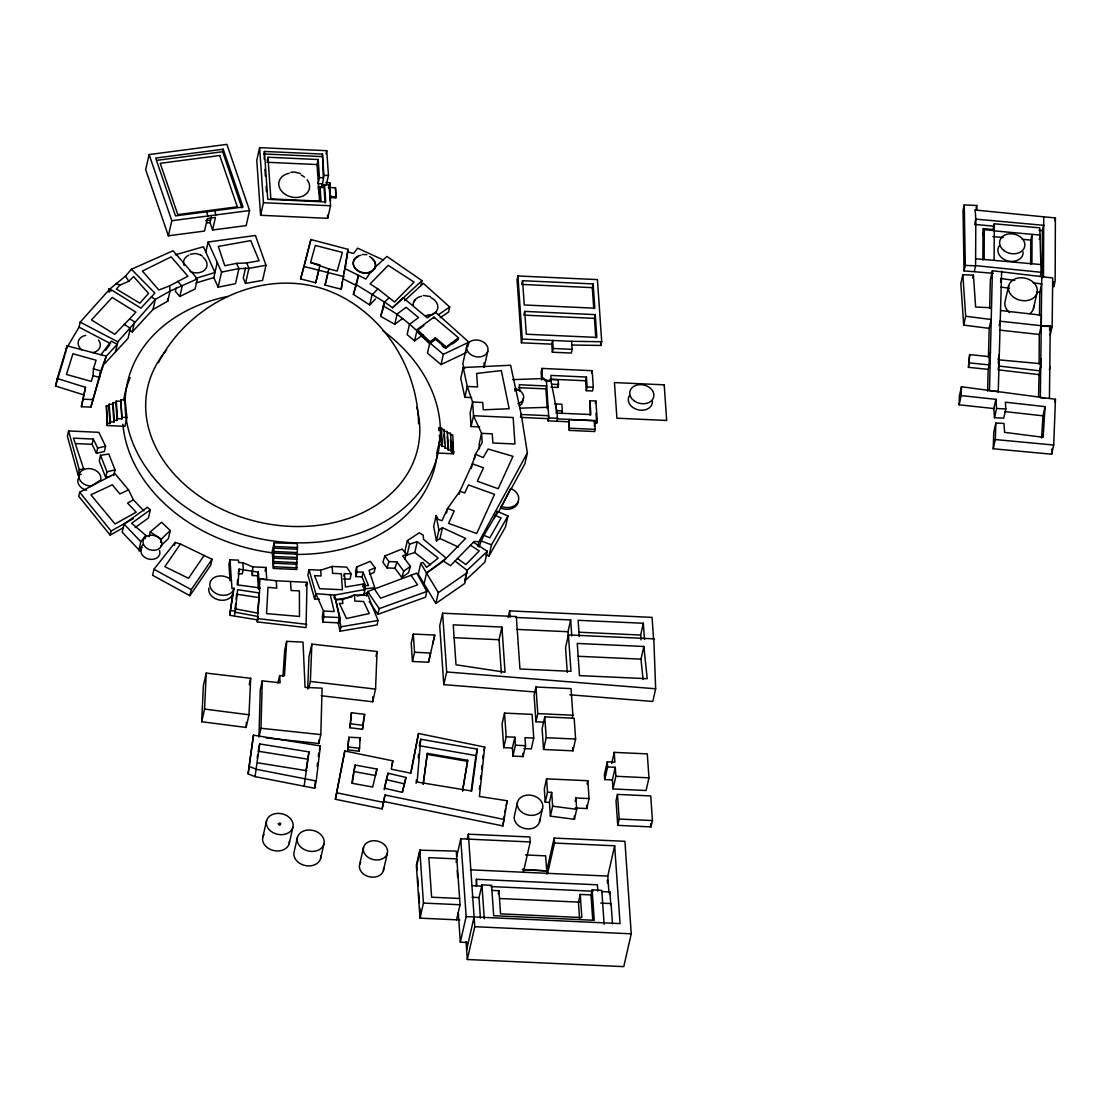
<?xml version="1.0" encoding="UTF-8"?>
<svg xmlns="http://www.w3.org/2000/svg" width="1111" height="1111" viewBox="0 0 1111 1111"><rect width="100%" height="100%" fill="white"/><g stroke="black" fill="none" stroke-linecap="round" stroke-linejoin="round"><path stroke-width="1.5" d="M1042.187 277.931L1042.382 230.602L1043.687 224.866M1043.479 277.278L1043.729 216.839L1055.394 217.909L1055.144 281.041L1053.839 286.777L1053.853 281.666M982.86 260.113L983.027 228.602L992.998 229.533L994.303 223.797L1039.771 227.838L1041.104 272.292L1040.132 276.583M984.138 259.321L984.29 229.658L994.262 230.574M994.109 260.238L994.303 223.797M1030.647 264.265L1030.772 240.087L1032.063 234.352L1031.925 263.724M1039.118 363.936L1039.271 334.48L1041.257 325.717L1041.396 315.177L1000.539 310.524M1041.076 358.7L1039.91 370.866L998.803 366.033L998.275 361.339M1044.812 398.363L1040.327 397.766L1041.257 325.773L1050.27 326.19L1049.437 398.46M373.935 269.529L374.657 268.32M1039.507 315.607L1039.785 292.332L1041.687 283.93L1033.258 282.902M1041.771 276.917L1041.188 326.079L1052.131 326.578L1052.714 277.972L992.401 270.737L990.345 279.791L989.651 308.247M1038.563 396.419L1039.049 374.629L1041.035 365.936M990.22 360.311L988.165 369.366L968.459 367.324L969.667 354.603L989.373 356.645L990.429 352.02M968.459 367.324L969.667 354.603M987.637 391.266L988.165 369.366M988.457 357.631L989.165 328.356L991.179 319.496L965.709 316.246L962.834 274.695L973.43 275.181L975.639 307.039L991.47 307.761M989.373 356.645L989.179 364.936L969.472 362.894M998.275 391.655L989.484 390.641L992.401 270.737M259.002 735.468L260.266 689.778L262.279 680.876L280.139 682.779L279.639 675.571L284.458 675.794L286.707 641.353L303.011 642.089L305.067 687.39L322.093 688.167L320.815 734.593L318.788 743.495L265.793 737.885M258.946 737.162L260.974 728.26L262.279 680.876M318.788 743.495L318.885 740.051M998.247 391.808L1001.65 271.167M959.112 404.807L959.39 395.96L961.473 386.753L1055.45 399.266L1053.714 445.025L1051.631 454.218L993.22 448.761L993.762 432.262L995.845 423.055L1003.969 423.43L1004.58 432.346L1043.146 437.303L1045.076 406.64L1005.358 402.196L1005.816 408.945L1003.733 418.153L994.498 417.722L993.859 408.556L995.942 399.349L961.209 395.613L959.112 404.807L993.859 408.556M961.209 395.613L961.473 386.753M993.22 448.761L995.317 439.553L995.845 423.055M1051.631 454.218L1051.811 449.052M93.116 375.671L93.38 368.852L96.088 360.214L72.937 353.77L66.438 374.463L91.324 381.392L93.116 375.671L99.532 377.462L90.866 407.14L81.395 406.709L85.505 387.35L57.258 378.49L67.091 345.854L106.281 356.173L117.238 344.327L111.211 341.174L100.948 354.77M307.678 689.028L308.969 656.782L311.858 644.102L377.06 651.518L375.546 689.098L372.671 701.777L321.204 695.736M308.914 687.792L310.358 681.446L311.858 644.102M372.671 701.777L372.879 696.653M201.688 721.747L203.355 685.765L206.229 673.099L250.683 678.307L249.003 714.79L246.114 727.469L201.688 721.747L204.563 709.068L206.229 673.099M246.114 727.469L246.35 722.497M266.654 579.664L259.849 578.873L276.25 580.775L307.025 582.331L306.039 627.59L257.321 621.91L258.169 616.536L235.171 612.189L237.643 589.677L259.446 592.996L257.71 613.091M257.321 621.91L259.155 594.26M259.932 578.512L259.391 589.149L259.668 587.9L237.907 584.941L239.115 569.151L258.321 572.137L259.474 588.802M259.446 592.996L259.668 587.9M349.937 727.747L351.437 712.734L364.7 714.359L362.478 729.288L349.937 727.747L351.437 712.734M347.687 749.828L348.882 737.246L360.172 737.76L359.589 748.342L358.936 751.217L347.687 749.828L348.882 737.246M358.936 751.217L359.103 748.189M1041.59 437.998L1042.979 415.833L1045.076 406.64M282.999 676.085L284.68 650.254L286.707 641.353M237.24 584.733L237.601 579.998M416.097 783.324L416.389 779.908M418.25 757.66L418.541 754.244M420.722 739.246L417.139 782.033L471.744 791.018L477.341 749.161L420.722 739.246L419.264 745.689L475.883 755.591L477.341 749.161M235.088 608.953L235.601 604.037M236.101 599.121L236.615 594.204L258.419 597.524M479.41 789.268L479.771 785.866M480.507 779.047L480.869 775.645M481.605 768.826L481.966 765.423M482.702 758.619L483.063 755.202M484.702 747.064L479.41 796.462L507.227 800.767L502.866 825.931L383.573 801.462L382.156 808.864L335.369 799.267L344.785 750.994L392.863 760.854L391.28 769.187L410.931 773.214L418.5 733.482L484.702 747.064L483.979 750.286M248.114 773.909L253.461 735.176L320.357 745.939L316.232 781.005L314.594 788.255L255.058 776.631L248.114 773.909L253.461 735.176M257.238 758.035L257.641 754.605M304.095 786.56L308.955 751.883L259.696 743.939L255.058 776.631M305.914 771.103L308.955 751.883M314.594 788.255L315.371 781.575M317.135 766.548L317.524 763.201M318.315 756.522L318.704 753.189M362.478 729.288L363.616 719.859M423.18 783.797L427.346 753.383L467.703 760.285L462.565 791.129M423.194 784.408L427.346 753.383M471.175 790.754L475.883 755.591M257.419 619.855L229.699 615.286L232.879 593.26M229.699 615.286L233.907 588.733M266.737 579.303L265.918 567.457L252.822 566.86L242.837 562.721L238.657 562.527L238.49 560.166L229.977 559.777L231.977 588.649L234.004 588.274L233.282 590.455A12.346 9.541 12.8 0 1 216.242 593.593A12.346 9.541 12.8 0 1 211.84 579.414A12.346 9.541 12.8 0 1 229.644 578.748L231.449 580.914M328.856 268.918L337.202 271.07L342.369 252.405L315.302 245.448L310.58 262.529L328.856 268.918L325.023 285.069L341.188 289.221L342.313 281.666M373.115 270.334L371.06 271.667L365.838 279.069L345.049 268.584L348.09 249.35L310.899 239.532L300.623 278.917L315.705 282.791L318.94 269.667M341.188 289.221L348.09 249.35M351.881 783.116L353.437 773.159M355.145 765.048L352.312 783.311L372.685 787.06L376.948 769.062L355.145 765.048L353.687 771.492L375.49 775.506L376.948 769.062M502.866 825.931L504.45 815.71M504.977 812.308L505.505 808.905M462.607 790.532L467.703 760.285M335.369 799.267L344.785 750.994M382.156 808.864L385.031 795.018L504.325 819.487M410.723 773.034L418.5 733.482M81.395 406.709L85.505 387.35M83.783 394.891L55.55 386.031L57.258 378.49M65.382 353.395L67.091 345.854M66.521 348.368L79.048 327.148L80.186 322.121L109.892 288.957L125.487 276.139L131.417 269.265L173.066 250.767L197.411 278.875L195.119 288.943L179.857 296.484L175.371 291.304L176.135 287.943M83.894 469.495L73.451 438.151L93.296 439.053L92.102 444.331L96.449 453.316L104.365 451.524L105.573 446.247L98.837 432.332L68.604 430.957L67.396 436.248L78.048 474.952L81.242 474.425M109.142 292.235L109.892 288.957L140.916 308.178L154.86 293.096L131.417 269.265M90.866 407.14L100.809 370.921L106.281 356.173L99.087 378.462L100.809 370.921L93.38 368.852M149.11 154.568L145.68 169.664L168.372 235.796L204.507 231.06L207.368 218.492L215.437 217.437L212.576 230.005L246.156 225.602L249.586 210.521L226.894 144.374L149.11 154.568L171.802 220.714L168.372 235.796M78.048 474.952L79.256 469.675L68.604 430.957M143.888 510.879L133.389 499.825L128.557 489.882L115.016 473.689L79.645 492.229L78.714 496.298L110.142 535.085L123.446 527.683M115.516 351.868L117.808 341.813L155.304 299.428L170.025 291.096L197.411 278.875M120.46 401.293L116.28 401.099L115.891 402.807L113.086 402.682L112.697 404.39L109.156 404.237L108.781 405.89L106.378 405.779L107.1 425.527L124.89 426.332L126.904 417.486L125.154 399.877L120.821 399.682L121.932 418.889L117.502 418.68L117.113 420.389L114.294 420.264L113.905 421.972L110.378 421.819L110.003 423.472L107.586 423.36L107.1 425.527M96.449 453.316L97.657 448.039L93.296 439.053M90.366 486.604L100.67 480.021A11.11 8.582 12.8 0 0 91.227 468.8A11.11 8.582 12.8 0 0 78.909 476.036A11.11 8.582 12.8 0 0 90.505 486.007M113.753 475.577L115.03 469.939L108.781 453.982L100.532 455.329L99.254 460.968L105.698 477.424L110.531 476.313M129.848 330.411L132.278 331.925L134.57 321.871L129.695 318.843L114.752 334.342L91.463 319.912L112.197 297.47L135.889 312.149L129.695 318.843M105.698 477.424L106.975 471.8L100.532 455.329M121.932 418.889L120.821 399.682M132.278 331.925L153.012 309.483L155.304 299.428L151.304 296.956M110.142 535.085L111.072 531.016L133.237 518.684M153.012 309.483L167.747 301.15L170.025 291.096L169.664 285.86L187.884 276.195L171.15 256.863L142.416 271.042L158.817 289.999L169.664 285.86M135.139 527.558L148.457 517.976L150.318 509.838L147.374 507.31L124.057 524.073L122.21 532.225L138.972 549.848L142.916 544.765M179.857 296.484L182.135 286.416L177.663 281.25M241.906 207.938L222.631 151.721L223.2 149.207L155.665 158.068L175.496 215.881L243.031 207.021L223.2 149.207M212.576 230.005L210.035 222.575L211.368 216.714M205.813 252.072L208.104 242.017L255.419 235.463L265.987 265.279L262.557 280.375L245.503 283.43L243.267 278.069L245.559 268.001M138.972 549.848L140.819 541.71L145.763 535.349L131.653 523.239L150.318 509.838M145.013 538.613L145.763 535.349M149.18 536.752L150.291 531.891L161.609 522.253L170.233 530.544L168.4 538.641L160.553 546.14M236.574 263.363L246.698 262.974L259.113 260.752L250.753 240.615L218.311 246.434L224.797 265.723L236.574 263.363L238.921 268.598L235.49 283.694L218.131 287.18L213.826 277.569L217.256 262.474M153.971 569.249L152.596 575.29L189.87 595.69L210.673 565.318L212.048 559.277L180.399 543.987L175.121 542.46L153.971 569.249L191.245 589.649L189.87 595.69M218.131 287.18L221.561 272.084L208.104 242.017M160.539 542.349L161.276 539.113L170.233 530.544M326.287 185.065L328.453 175.51L326.745 150.693L259.627 147.638L256.78 160.206L260.585 215.284L327.689 218.339L330.55 205.771L329.106 184.815L324.551 184.607L323.981 187.12L325.079 202.896M174.441 545.473L175.121 542.46M264.21 159.095L264.418 151.443L322.44 154.082L323.912 175.316L321.954 187.967M267.209 160.595L267.973 157.234L318.177 159.526L319.44 177.649L318.065 183.676L321.968 183.857L322.19 186.954M260.585 215.284L263.446 202.716L259.627 147.638M245.503 283.43L248.92 268.334L246.698 262.974M319.593 201.466L317.038 164.553L318.177 159.526M229.977 559.777L228.949 564.305L230.074 580.567M319.44 177.649L323.343 177.829L322.44 154.082M326.023 153.832L326.745 150.693M318.704 192.981L320.079 186.94L323.981 187.12M310.899 239.532L304.553 264.724M233.865 589.066L234.004 588.274M238.434 572.179L239.115 569.151M328.37 187.995L329.106 184.815M325.815 182.565L329.828 182.746L329.634 188.523L330.092 186.509M235.782 607.703L235.504 608.911L258.321 613.23M234.421 615.508L235.449 610.981L230.727 610.758M330.717 195.55L330.495 196.564L336.105 196.814L335.48 187.773L329.856 187.523L330.175 192.036M330.495 201.008L329.828 182.746M335.48 187.773L335.883 197.827L330.259 197.564M315.705 282.791L320.024 264.946L310.58 262.529M335.883 197.827L336.105 196.814M258.321 572.137L257.488 575.748L252.35 575.512L252.822 566.86M326.356 279.93L328.148 272.07M265.085 571.082L265.918 567.457M274.111 542.89L272.223 551.237L273.417 568.443L296.54 569.485L297.498 547.57L297.22 543.501L274.111 542.89L273.417 568.443M249.239 684.654L250.683 678.307M343.896 273.612L344.66 270.251M345.049 268.584L345.618 266.057M375.587 298.956L369.727 304.956L353.381 294.387L358.478 275.361L356.575 283.736M258.377 749.744L259.696 743.939M277.958 682.987L279.639 675.571M343.271 578.873L350.021 579.178L351.215 573.887L346.701 567.124L332.161 566.457L320.69 570.179L309.08 569.651L307.872 574.929L314.621 598.968L319.412 599.19M306.636 582.9L305.9 586.164L307.025 582.331M369.727 304.956L372.004 294.901L377.865 288.902L394.586 302.053L414.07 282.097L388.211 265.362L370.116 283.888L377.865 288.902M314.621 598.968L315.816 593.691L309.08 569.651M402.529 318.51L394.78 324.301L380.67 316.316L384.517 301.886L392.53 307.761L422.013 280.652L386.906 256.419L375.24 267.168M262.863 836.986L266.571 820.682M382.198 312.149L384.517 301.886M392.53 307.761L403.21 297.79L427.304 317.829L435.526 312.247L468.884 342.188L467.884 346.59M333.911 597.746L334.508 595.107L340.188 618.452L339.188 622.868L322.718 622.118L323.912 616.841L323.523 611.05L315.816 593.691L334.508 595.107L365.005 589.469L363.269 584.067L345.396 587.039L344.466 573.582L351.215 573.887M394.78 324.301L397.099 314.052L406.154 307.289L418.569 317.607L409.459 324.315L407.126 334.578L414.625 340.896L422.999 334.73M343.868 576.22L344.466 573.582M335.383 598.454L339.411 617.549L338.202 622.827L339.98 631.229L377.046 624.924L378.046 620.494L368.033 595.496L354.423 594.871L342.549 599.634L335.189 599.301M289.166 843.666L292.86 827.376A13.568 10.485 12.8 0 0 275.528 813.599A13.568 10.485 12.8 0 0 270.751 831.125A13.568 10.485 12.8 0 0 292.86 827.376M339.98 631.229L340.98 626.798L339.216 618.396L340.188 618.452M369.505 574.331L374.088 572.443L375.143 567.818L370.269 561.347L356.631 566.985L355.576 571.61L355.923 576.581L362.019 576.859L365.63 585.803M420.875 285.694L422.013 280.652M355.923 576.581L356.978 571.943L356.631 566.985M297.429 837.347L294.137 851.831A13.651 10.554 12.8 0 0 306.344 865.733A13.651 10.554 12.8 0 0 320.857 855.817M319.371 750.286L320.357 745.939M414.625 340.896L417.222 329.481L433.97 317.135L458.524 337.8L458.079 339.758L452.594 343.799M362.019 576.859L363.075 572.221L356.978 571.943M362.672 586.705L363.269 584.067M363.741 590.122L364.797 585.483L368.491 585.65L363.075 572.221M364.797 585.483L365.158 588.858L363.811 594.76L357.034 596.01M366.63 595.857L367.616 591.552L416.764 573.123L426.805 591.483L425.499 597.204L377.893 614.355L369.199 601.551M433.707 318.301L433.97 317.135M383.003 306.053C401.057 314.83 415.333 329.314 429.804 342.896L435.137 338.966L445.928 348.049L446.191 346.896L435.401 337.813L430.068 341.744L427.471 353.159L441.025 364.561L466.564 352.451M435.401 337.813L434.956 339.772L429.624 343.702L416.778 331.439M320.593 858.567L323.884 844.082A13.651 10.554 12.8 0 0 306.455 830.223A13.651 10.554 12.8 0 0 301.636 847.846A13.651 10.554 12.8 0 0 323.884 844.082M377.893 614.355L379.198 608.62L367.616 591.552M404.529 300.706L423.36 283.388L449.705 307.025L448.566 312.052L440.178 317.76M441.025 364.561L443.358 354.298L468.884 342.188M375.976 656.268L377.06 651.518M363.811 718.275L364.7 714.359M359.533 740.62L360.172 737.76M455.01 561.041L467.106 570.332L464.801 583.442L435.873 603.454L424.069 583.872L426.541 573.012L446.275 558.208L423.527 539.335L423.235 535.183L419.25 532.794L407.348 540.654L404.89 551.514L407.098 555.014L414.792 552.514L430.485 564.832M407.098 555.014L409.57 544.154L407.348 540.654M439.345 435.331L439.803 439.928L436.804 453.024L453.51 453.788L452.774 434.859L450.163 434.748M439.039 443.289L439.803 439.928M414.792 552.514L417.25 541.64L438.178 558.069L426.624 567.36L422.972 562.333L420.736 563.36L418.264 574.22L424.069 583.872M441.261 429.36L444.053 429.485L445.233 446.497L441.914 446.344L441.623 427.804L438.595 427.666L438.887 430.735M466.856 345.799L463.162 362.047A10.804 8.346 12.8 0 0 464.676 368.533M445.233 446.497L444.831 448.261L448.497 448.427L447.316 431.415L443.664 431.249M511.199 488.826L524.92 463.662L527.378 452.844L521.198 414.32L510.602 365.269L463.204 367.533L460.746 378.351L464.829 397.28L471.689 397.585M446.969 432.929L450.538 433.082L451.719 450.094L448.15 449.941L448.497 448.427M463.204 367.533L467.287 386.461L472.606 402.029L473.55 415.722L481.563 433.346L482.202 442.525L475.494 454.288L472.369 463.815L459.885 491.243L447.539 508.519L441.984 520.74L438.178 519.365L436.137 515.518L433.679 526.322L436.456 540.904L439.998 538.529L442.456 527.711L465.648 538.432L443.442 561.138L426.527 573.068L438.331 592.635L435.873 603.454M453.941 451.871L451.344 451.76L451.719 450.094M464.829 397.28L467.287 386.461L477.577 386.934L476.633 373.449L501.311 370.56L509.185 408.737L483.229 409.82L482.73 402.501L472.606 402.029L470.147 412.848L471.092 426.541L479.702 426.93M359.631 864.525L363.547 847.318M413.292 634.075L411.209 643.269L412.459 661.489L428.527 662.225L434.748 635.048L413.292 634.075L414.556 652.282L412.459 661.489M436.456 540.904L438.914 530.086L436.137 515.518M446.483 513.157L447.539 508.519L454.232 510.935L448.566 523.378L476.702 533.53L494.548 494.353L468.425 484.924L464.745 492.992L459.885 491.243L459.176 494.326M384.17 789.657L388.003 773.242L405.959 777.436L402.432 792.171M383.573 801.462L385.031 795.018M391.766 765.687L392.863 760.854M487.798 351.132A10.804 8.346 12.8 0 1 470.189 354.117A10.804 8.346 12.8 0 1 473.994 340.16A10.804 8.346 12.8 0 1 487.798 351.132L484.104 367.38A10.804 8.346 12.8 0 0 483.813 362.991M471.092 426.541L473.55 415.722L513.143 417.528L514.976 444.011L492.881 443.011L492.242 433.832L481.563 433.346L479.105 444.164L479.424 448.747M471.314 468.439L472.369 463.815L483.466 467.814L477.355 481.244L498.186 488.757L512.963 456.315L488.118 449.038L483.243 457.593L475.494 454.288L474.439 458.926M428.527 662.225L430.624 653.018L414.556 652.282M432.651 644.255L434.748 635.048M572.415 345.049L600.884 345.438L601.718 341.716L597.426 279.597L517.907 275.972L517.059 279.694L521.42 342.785L551.792 344.174L552.625 340.452L553.181 348.479L552.348 352.201L571.304 353.062L572.137 349.34L571.582 341.313L522.267 339.063L521.42 342.785M383.406 870.566L387.322 853.373A12.263 9.485 12.8 0 0 371.643 840.916A12.263 9.485 12.8 0 0 367.324 856.762A12.263 9.485 12.8 0 0 387.322 853.373M569.874 694.792L652.782 701.472L655.657 688.792L653.823 638.825L568.443 634.936L570.957 671.322L519.948 669.003L516.323 616.563L442.609 613.216L439.734 625.882L443.789 684.626L535.335 692M521.726 284.43L522.573 280.708L593.149 283.916L594.829 308.191L524.253 304.983L522.573 280.708M524.698 311.399L523.85 315.121L594.427 318.343L595.274 314.621L524.698 311.399L526.281 334.217L596.843 337.425L595.274 314.621M464.995 579.595L467.106 570.332L487.368 551.292L473.397 542.237M443.789 684.626L446.678 671.961L442.609 613.216M477.883 546.362L478.938 541.724L527.378 452.844M479.147 547.168C482.646 534.419 492.02 523.753 497.325 511.407L507.977 515.948L505.436 527.114L488.993 555.972L485.868 554.82M514.81 391.072L515.504 387.975M494.353 518.545L495.075 515.351L501.144 517.948L489.812 537.807L484.632 535.599M487.368 551.292L484.91 562.11L464.648 581.136M459.773 919.964L420.014 918.158L416.347 865.275L419.777 850.193L456.274 851.095L460.065 904.743L456.565 919.825M417.194 870.413L416.833 865.302L420.264 850.207M496.603 514.601L497.325 511.407M488.993 555.972L491.52 544.807L507.977 515.948M520.49 417.403L521.198 414.32M501.103 506.338A12.915 9.971 12.8 0 0 517.782 502.311A12.915 9.971 12.8 0 0 510.796 488.548L500.7 508.102A12.915 9.971 12.8 0 0 518.226 501.603M510.796 488.548L498.284 512.546M590.233 415.195L589.927 400.738L595.871 401.002L597.232 420.694L557.403 418.875L557.111 412.459L551.042 381.379L550.862 375.421L586.455 377.046L585.608 380.767L586.289 390.697L592.482 390.989L593.33 387.267L592.177 370.699L541.974 368.408L541.126 372.129L541.668 379.934M420.014 918.158L423.444 903.076L419.777 850.193M551.098 378.726L551.042 381.379L546.223 381.17L542.446 378.587L541.974 368.408M542.626 377.782L546.404 380.365L548.765 417.93L548.098 420.847L568.749 421.791L569.29 419.416M547.251 408.57L545.89 388.892L546.556 385.975L519.295 384.739L519.726 390.794L515.073 388.947M548.098 420.847L548.612 415.722L521.128 414.472M501.367 673.197L499.047 639.728L501.922 627.062L453.246 624.84L456.01 664.795L505.047 672.224L501.922 627.062M550.931 387.114L557.833 387.433L558.5 384.517L558.18 379.865L550.917 379.531M555.222 403.946L561.847 404.237L562.319 410.931L556.528 410.667L555.347 403.39M508.102 617.619L509.63 610.883L652.074 617.369L653.615 639.728L653.823 638.825M556.653 410.112L556 413.028L590.885 414.556L589.927 400.738M510.268 616.286L510.074 617.202L509.63 610.883M456.732 856.512L460.759 838.791L530.239 841.957L529.891 836.986L468.37 834.18L467.273 839.013M456.052 862.261L456.815 858.914L428.86 857.636L431.61 897.202L459.635 898.48M556.861 421.25L557.528 418.333L548.765 417.93M561.777 413.292L562.319 410.931M516.323 616.563L516.115 617.466L570.651 619.952L571.762 636.006L571.971 635.103M593.76 308.677L592.302 287.638L593.149 283.916M523.975 748.592L531.266 748.925L533.738 738.065L532.1 714.359L504.547 713.109L502.075 723.969L503.727 747.675L512.393 748.064L514.865 737.204L506.185 736.815L503.727 747.675M569.346 430.388L569.235 419.625L594.621 420.777L595.218 429.374L594.718 431.54L569.346 430.388L568.749 421.791M468.286 942.517L460.329 942.156L466.148 916.589L460.759 838.791M586.289 390.697L587.136 386.975L586.455 377.046M597.815 891.078L597.385 884.8L476.411 879.301L476.23 886.217M591.607 373.171L592.177 370.699M466.634 949.752L474.091 916.95M604.134 924.283L601.787 890.328L592.149 889.883L594.246 920.283L493.687 915.7L491.576 885.314L481.938 884.87L479.008 897.744L480.424 918.13M533.738 738.065L524.989 737.662L525.545 745.689L523.073 756.563L512.949 756.091L515.421 745.231L514.865 737.204M522.448 869.788L546.695 870.899L554.153 838.083L624.924 841.305L631.242 933.809L623.785 966.626L467.314 959.501L474.772 926.699L468.37 834.18M595.343 403.376L595.871 401.002M506.13 805.586L507.227 800.767M594.371 426.388L594.663 420.583M572.151 718.456L572.887 715.206L571.054 688.626L535.946 687.029L534.099 695.18L535.933 721.747L544.293 722.136M594.135 422.944L596.704 423.055L597.232 420.694M517.532 802.031L514.449 815.613A12.915 9.985 12.8 0 0 526.003 828.764A12.915 9.985 12.8 0 0 539.738 819.376M535.933 721.747L537.78 713.609L535.946 687.029M498.242 893.869L498.95 890.73L492.131 890.411M544.765 716.887L542.099 728.649L543.543 749.481L572.943 750.828L575.609 739.051L574.165 718.22L544.765 716.887L546.209 737.718L543.543 749.481M568.318 636.534L567.985 631.728L570.651 619.952M568.443 634.936L565.555 647.616L567.277 672.419M523.35 872.246L530.239 841.957M575.276 808.003L586.802 808.53L589.066 798.573L587.83 780.727L546.584 778.853L544.321 788.81L545.237 802.142L549.417 802.336L551.681 792.379L547.501 792.185L545.237 802.142M579.442 635.45L579.234 636.353L578.123 620.299L643.338 623.257L644.449 639.311L644.658 638.408M539.488 821.987L542.571 808.405A12.915 9.985 12.8 0 0 526.072 795.282A12.915 9.985 12.8 0 0 521.517 811.974A12.915 9.985 12.8 0 0 542.571 808.405M589.066 798.573L575.901 797.976L576.678 809.336L574.429 819.293L550.376 816.154L552.639 806.197L551.681 792.379M547.612 873.357L554.5 843.055L554.153 838.083M575.151 801.295L575.901 797.976M587.08 784.06L587.83 780.727M612.383 779.964L612.994 788.949L646.074 790.518L648.963 777.839L647.296 753.883L614.23 752.369L614.897 762.188L607.273 761.84L604.398 774.52L604.745 779.616L612.383 779.964L615.258 767.284L607.62 766.937L604.745 779.616M592.149 889.883L590.996 894.91L580.234 894.424L578.456 902.271L579.595 918.797M641.005 639.853L640.672 635.034L643.338 623.257M611.703 763.465L614.23 752.369M643.088 679.501L640.978 659.142L643.852 646.477L577.262 643.436L579.484 675.613L647.199 678.696L643.852 646.477M612.994 788.949L615.883 776.27L615.258 767.284M617.48 794.421L616.036 800.753L617.744 825.376L650.99 826.89L652.435 820.557L650.727 795.934L617.48 794.421L619.174 819.043L617.744 825.376M608.897 892.175L607.773 876.093L614.661 845.79L554.5 843.055M609.37 894.244L609.897 891.966L601.537 891.591M600.773 903.118L611.078 903.576L610.786 904.882L609.897 891.966M976.972 210.201L976.722 205.479L964.265 204.91L963.015 210.451L964.056 270.903L993.29 273.292M977.027 209.951L975.139 210.007L1043.729 216.839M976.083 208.243L976.722 205.479M962.834 274.695L960.821 283.555L963.695 325.092L989.165 328.356M964.056 270.903L965.306 265.376L964.265 204.91M974.875 223.089L975.833 218.867L975.583 265.835L965.306 265.376M975.625 258.752L1040.576 264.515M972.764 278.125L973.43 275.181M974.333 271.376L975.639 265.64L1041.104 272.292M982.985 235.393L984.29 229.658M963.695 325.092L965.709 316.246M1000.525 281.916L1001.455 277.847M999.178 325.579L1000.247 320.898M1008.677 285.652L1005.108 301.345A14.624 11.304 12.8 0 0 1009.621 312.594M999.289 354.492L998.095 359.783L1039.952 363.63M998.233 368.56L998.803 366.033M994.498 417.722L996.581 408.529L995.942 399.349M1039.299 239.407L1040.285 235.101L994.262 230.866M1033.452 308.552L1037.021 292.86A14.624 11.304 12.8 0 0 1018.343 278A14.624 11.304 12.8 0 0 1013.19 296.901A14.624 11.304 12.8 0 0 1037.021 292.86M1054.742 220.77L1055.394 217.909M1049.437 329.842L1050.27 326.19M1050.228 334.966L1052.131 326.578M1049.381 369.838L1050.048 366.936M1054.756 402.321L1055.45 399.266M388.003 773.242L384.448 788.213L402.251 792.365L405.959 777.436M300.623 278.917L303.678 267.876M325.023 285.069L326.009 281.5M55.55 386.031L64.882 355.034M384.837 555.958L382.906 562.333L387.031 567.915L395.002 568.276L401.793 577.498L408.473 572.762L410.403 566.388L402.668 555.903L406.223 554.472L402.196 549.001L384.837 555.958L388.961 561.555L396.933 561.916L403.724 571.137L401.793 577.498M387.031 567.915L388.961 561.555M395.002 568.276L396.933 561.916M404.779 559.25L406.223 554.472M353.381 294.387L356.2 285.416L342.757 278.639M380.67 316.316L381.684 313.538M233.018 593.08L232.143 595.427A12.346 9.541 12.8 0 1 217.575 599.579A12.346 9.541 12.8 0 1 208.826 588.122M374.254 269.181L375.407 266.793A11.346 8.777 12.8 0 0 369.491 256.544M414.056 301.928L414.931 300.039M374.296 269.112L374.782 268.154M158.415 362.714C188.37 304.178 261.099 267.695 325.12 289.513C380.462 308.955 417.736 365.977 418.555 423.805M180.399 543.987L164.845 566.679L188.509 578.275L204.16 555.417M191.245 589.649L212.048 559.277M358.284 256.488L356.089 257.78A11.207 8.666 12.8 0 0 355.923 269.306A11.207 8.666 12.8 0 0 370.421 272.223L373.268 270.14M105.503 350.493L109.614 345.049M119.932 285.055L116.377 289.054L139.847 303.164L148.541 293.415L133.584 276.597L128.82 281.277L119.932 285.055L115.919 283.402M104.573 363.728L128.057 338.313L130.348 328.245L124.001 324.315M374.435 268.89L371.588 271.528M388.892 298.04L384.475 302.081L355.659 284.319M139.153 551.223L141.111 549.778M416.958 330.634L423.944 325.495M446.191 346.896L458.524 337.8M445.928 348.049L458.26 338.952M403.724 571.137L410.403 566.388M438.331 592.635L467.259 572.623M438.526 314.635L449.705 307.025M438.914 530.086L442.456 527.711M372.782 270.653L367.908 272.723A11.346 8.777 12.8 0 1 353.729 265.807C351.604 260.863 355.992 255.808 360.908 255.266M133.389 499.825L127.543 503.075L136.195 512.199L115.03 523.975L90.894 494.812L112.322 484.813L119.877 493.937L128.557 489.882M375.143 567.818L369.033 570.346L374.726 587.705L365.158 588.858M379.198 608.62L426.805 591.483M409.57 544.154L417.25 541.64M195.578 278.403L214.965 272.542L203.424 246.753L175.246 254.836M196.05 282.944L213.826 277.569M190.384 254.322L195.439 253.461L200.244 254.766M432.707 314.371L430.512 315.01A12.888 9.957 12.8 0 1 427.249 315.205M106.975 471.8L115.03 469.939M97.657 448.039L105.573 446.247M221.561 272.084L238.921 268.598L248.92 268.334L265.987 265.279M336.702 599.759L351.951 596.94M340.98 626.798L378.046 620.494M79.256 469.675L84.033 468.884M156.776 160.359L222.631 151.721M171.802 220.714L249.586 210.521M205.757 220.7L210.604 220.061M206.799 223.005L210.035 222.575M364.116 593.482L368.894 592.899M290.832 172.247L294.401 172.011L300.428 173.538M362.353 254.475L366.824 254.683M423.222 295.443L430.485 296.526M512.615 379.643L542.446 378.587M519.726 408.181L548.029 407.293M571.582 341.313L601.718 341.716M263.849 153.957L321.871 156.595M266.834 162.262L317.038 164.553M323.912 175.316L328.453 175.51M321.746 184.87L324.773 185.009M263.446 202.716L330.55 205.771M523.448 284.499L592.302 287.638M553.181 348.479L572.137 349.34M550.014 379.143L585.608 380.767M546.404 380.365L551.223 380.587M551.598 384.198L558.5 384.517M587.136 386.975L593.33 387.267M996.581 408.529L1005.816 408.945M518.643 387.656L545.89 388.892M522.184 417.472L547.945 418.639M83.103 399.168L92.588 399.599M569.832 428.221L595.218 429.374M122.307 417.278L126.904 417.486M438.72 444.622L442.275 444.789M75.562 443.581L92.102 444.331M478.938 541.724L474.119 541.501L450.469 565.68L443.442 561.138M274.361 546.515L297.498 547.57M273.986 548.181L297.123 549.237M274.223 551.487L297.359 552.542M273.848 553.097L296.984 554.153M274.084 556.472L297.22 557.528M273.695 558.18L296.831 559.236M273.931 561.569L297.068 562.61M273.556 563.221L296.693 564.277M273.792 566.721L296.929 567.777M238.087 573.679L242.267 573.873L243.295 569.346L242.837 562.721M323.912 616.841L339.411 617.549M516.851 629.395L567.985 631.728M578.887 632.215L640.672 635.034M453.732 637.672L499.047 639.728M577.789 656.268L640.978 659.142M537.78 713.609L572.887 715.206M546.209 737.718L575.609 739.051M515.421 745.231L525.545 745.689M619.174 819.043L652.435 820.557M525.475 854.942L545.654 855.859L546.931 874.204M470.37 869.83L607.773 876.093M472.244 885.703L482.41 886.161M491.062 886.564L593.01 891.203M471.994 897.244L478.869 897.563M499.478 898.507L580.178 902.174M423.444 903.076L460.065 904.743M466.148 916.589L620.049 923.588L614.661 845.79M474.772 926.699L631.242 933.809M615.883 776.27L648.963 777.839M522.406 869.344L546.695 870.899M446.678 671.961L655.657 688.792M1043.59 225.311L975.777 219.117L975.194 209.757M974.569 224.408L993.22 226.102M1038.993 230.283L1042.382 230.602M992.956 236.601L1003.275 237.546M1022.176 239.296L1030.772 240.087M995.317 439.553L1053.714 445.025M260.974 728.26L320.815 734.593M1000.178 321.204L1041.257 325.717M999.9 330.134L1039.271 334.48M1004.913 411.584L1042.979 415.833M997.956 369.81L1039.049 374.629M258.058 618.633L306.789 624.326M310.358 681.446L375.546 689.098M350.826 723.83L363.366 725.372M348.34 746.967L359.589 748.342M204.563 709.068L249.003 714.79M552.639 806.197L576.678 809.336M1001.289 278.597L1014.746 280.416M1001.08 287.124L1009.496 288.249M1036.424 291.874L1039.785 292.332M258.044 751.189L307.316 759.119M257.488 762.771L306.747 770.701M316.232 781.005L256.71 769.381L249.753 766.673M427.11 754.411L467.481 761.313M336.827 792.823L383.614 802.42M386.531 779.686L404.501 783.88M344.049 276.653L303.47 266.348M347.521 251.864L353.562 253.461L357.673 248.156L383.476 260.099M480.605 540.793L491.52 544.807M439.998 538.529L458.551 547.098M80.186 322.121L117.808 341.813M79.048 327.148L110.642 343.688M200.036 254.627L202.369 256.099M470.467 545.237L479.244 550.931L465.884 564.582L457.468 558.527M150.291 531.891L161.276 539.113M442.15 345.827L444.553 347.84M429.804 342.896L443.358 354.298M108.6 288.735L111.114 291.096M417.222 329.481L430.068 341.744M124.057 524.073L140.819 541.71M79.645 492.229L111.072 531.016M411.001 575.206L417.569 584.872L380.601 598.19L374.435 589.094M125.487 276.139L128.82 281.277M420.736 563.36L426.541 573.012M214.576 210.757L216.006 214.923M206.507 211.812L207.938 215.978M330.189 594.343L334.175 611.536L323.523 611.05L322.315 616.327L322.718 622.118M650.768 823.612L650.99 826.89M600.634 341.994L600.884 345.438M594.427 318.343L595.774 337.883M596.024 413.209L596.704 423.055M607.273 761.84L607.62 766.937M611.078 903.576L612.48 923.838M607.314 880.218L607.536 883.426M557.625 384.337L557.833 387.433M586.58 805.294L586.802 808.53M590.996 894.91L592.76 920.241M551.792 344.174L552.348 352.201M572.72 747.62L572.943 750.828M580.234 894.424L581.845 917.561L500.547 913.853L498.95 890.73M574.193 816.043L574.429 819.293M517.907 275.972L522.267 339.063M549.417 802.336L550.376 816.154M546.584 778.853L547.501 792.185M522.85 753.341L523.073 756.563M512.393 748.064L512.949 756.091M504.547 713.109L506.185 736.815M452.691 441.872L453.51 453.788M481.938 884.87L484.285 918.839M450.51 439.845L451.344 451.76M447.205 436.331L448.15 449.941M476.411 879.301L476.841 885.564M443.9 434.651L444.483 443.15M466.078 941.545L467.314 959.501M457.218 870.482L457.676 877.162M458.287 912.589L460.329 942.156M417.667 877.246L418.25 885.773M418.722 892.591L419.43 902.826M419.791 907.951L420.5 918.186M354.423 594.871L354.867 601.12L363.616 601.509L369.283 613.55L346.479 618.494L339.355 603.37L342.813 603.523L342.549 599.634M327.467 215.159L327.689 218.339M324.551 184.607L325.759 201.952L267.737 199.313L264.418 151.443M320.079 186.94L321.065 201.188L270.862 198.911L267.973 157.234M318.274 186.773L318.496 189.884M332.161 566.457L332.633 573.345L341.313 573.734L342.424 589.733L319.662 588.691L314.566 575.679L321.093 575.97L320.69 570.179M296.095 563.083L296.54 569.485M264.918 169.344L265.39 176.191M266.098 186.44L266.459 191.578M290.485 581.567L291.096 590.51L299.387 590.885L299.47 616.452L266.571 613.605L268.001 587.302L276.764 588.177L276.25 580.775M257.488 575.748L258.419 589.094M252.003 570.485L252.35 575.512M167.567 298.526L167.747 301.15M116.28 401.099L117.502 418.68M115.891 402.807L117.113 420.389M113.086 402.682L114.294 420.264M112.697 404.39L113.905 421.972M109.156 404.237L110.378 421.819M108.781 405.89L110.003 423.472M106.378 405.779L107.586 423.36M441.595 437.859L441.914 446.344M86.589 490.257A11.11 8.582 12.8 0 1 79.034 477.175M159.512 550.542A9.582 7.402 12.8 0 1 151.888 559.389A9.582 7.402 12.8 0 1 140.916 551.223L141.18 549.292A9.582 7.402 12.8 0 1 142.055 547.556M522.878 399.016A9.735 7.527 12.8 0 1 519.379 405.793M515.101 388.794A9.735 7.527 12.8 0 1 523.573 395.947A9.735 7.527 12.8 0 1 517.934 403.557M1033.744 305.594A14.624 11.304 12.8 0 1 1030.064 313.524M1023.12 251.961A12.763 9.86 12.8 0 1 1007.913 260.904A12.763 9.86 12.8 0 1 999.233 245.892M652.393 401.224A12.193 9.416 12.8 0 1 637.867 409.765A12.193 9.416 12.8 0 1 629.576 395.419M289.429 840.93A13.568 10.485 12.8 0 1 273.25 850.443A13.568 10.485 12.8 0 1 264.029 834.472M383.656 868.094A12.263 9.485 12.8 0 1 369.033 876.704A12.263 9.485 12.8 0 1 360.686 862.261M437.276 453.205A159.234 123.043 12.8 0 1 295.943 554.417M271.876 552.75A159.234 123.043 12.8 0 1 122.863 424.305M123.613 400.474A159.234 123.043 12.8 0 1 130.168 377.657M416.819 407.223A138.458 106.989 12.8 0 1 258.807 522.073A138.458 106.989 12.8 0 1 166.65 350.021M98.518 340.063A11.207 8.666 12.8 0 1 92.671 352.645M81.811 349.882A11.207 8.666 12.8 0 1 85.755 335.397M203.119 257.349A11.888 9.18 12.8 0 1 204.979 269.667A11.888 9.18 12.8 0 1 189.953 271.376M184.093 265.46A11.888 9.18 12.8 0 1 188.842 255.224M371.768 258.488A11.207 8.666 12.8 0 1 375.212 267.112M431.068 297.706A12.471 9.638 12.8 0 1 434.693 313.219L432.235 314.649A12.471 9.638 12.8 0 1 426.166 315.677M413.153 305.344A12.471 9.638 12.8 0 1 414.472 300.525L416.292 298.595A12.471 9.638 12.8 0 1 421.638 296.304M307.094 179.76A15.568 12.027 12.8 0 1 301.456 196.619A15.568 12.027 12.8 0 1 280.014 188.773A15.568 12.027 12.8 0 1 289.388 173.274M301.15 175.024A15.568 12.027 12.8 0 1 304.47 177.121M383.045 330.814A159.234 123.043 12.8 0 1 385.114 521.406A159.234 123.043 12.8 0 1 146.888 468.786A159.234 123.043 12.8 0 1 227.561 296.47M278.375 823.695C280.347 828.014 282.25 820.848 278.375 823.695M143.236 540.196L142.986 542.112A9.582 7.402 12.8 0 0 156.707 549.834A9.582 7.402 12.8 0 0 158.387 537.432A9.582 7.402 12.8 0 0 143.236 540.196M219.728 155.512L160.22 163.317L177.816 214.604L237.323 206.799L219.728 155.512M664.211 384.837L614.452 382.573L616.911 418.194L666.669 420.458L664.211 384.837M1003.802 250.461A12.763 9.86 12.8 0 0 1024.592 246.934A12.763 9.86 12.8 0 0 1008.302 233.977A12.763 9.86 12.8 0 0 1003.802 250.461M633.77 400.557A12.193 9.416 12.8 0 0 653.629 397.196A12.193 9.416 12.8 0 0 638.061 384.809A12.193 9.416 12.8 0 0 633.77 400.557"/></g></svg>
